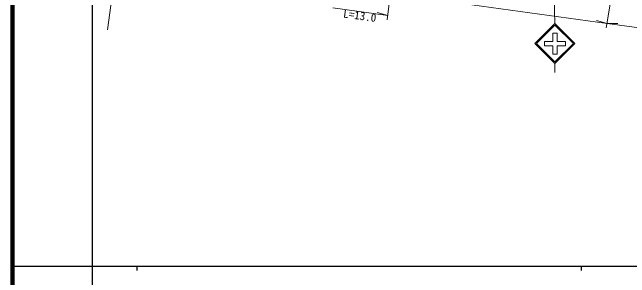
# Model space of a CAD drawing. Units: millimetres, scale not verified. Extents: x 40000 to 680000, y 20000 to 380000.
# Drawn here: x 40000 to 178950, y 202409 to 262179 of the extents above; entities that cross this region are included whole.
import ezdxf
from ezdxf.enums import TextEntityAlignment as Align

# ---------------------------------------------------------------- set-up
doc = ezdxf.new("R2010")
doc.units = ezdxf.units.MM
doc.header["$LTSCALE"] = 1000
doc.linetypes.add('CHAIN', pattern=[18.5, 12, -1.5, 3.5, -1.5])
for name, color, linetype, lineweight in [('M-BMK', 2, 'CHAIN', 13), ('M-STR-HTXT', 7, 'Continuous', 13), ('M-STR-STRC', 7, 'Continuous', 13), ('M-TTL', 2, 'Continuous', 140), ('M-TTL-BAND', 7, 'Continuous', 25)]:
    doc.layers.add(name, color=color, linetype=linetype, lineweight=lineweight)
doc.styles.add('ＭＳ ゴシック', font='')
doc.styles.get('ＭＳ ゴシック').set_extended_font_data('MS Gothic')

msp = doc.modelspace()

# ---------------------------------------------------------------- linework, layer by layer
at = {"layer": 'M-BMK'}
msp.add_line((72496, 343502), (61452, 258247), dxfattribs=at)
at = {"layer": 'M-STR-HTXT'}
for p, q in [((128286, 291745), (124382, 260484)), ((161459, 287505), (162135, 259646)), ((177055, 279472), (173694, 258679)), ((112757, 268158), (173854, 259666)), ((112107, 263200), (124506, 261477)), ((124506, 261477), (122145, 262150)), ((173854, 259666), (171493, 260339)), ((173854, 259666), (176309, 259670)), ((173854, 259666), (217552, 253593))]:
    msp.add_line(p, q, dxfattribs=at)
at = {"layer": 'M-STR-STRC'}
for p, q in [((157635, 255146), (162135, 259646)), ((157988, 255146), (162135, 259292)), ((166635, 255145), (162135, 259646)), ((166281, 255145), (162135, 259292)), ((161636, 257505), (162636, 257505)), ((161636, 257505), (161636, 255645)), ((162636, 257505), (162636, 255645)), ((157635, 255146), (162135, 250645)), ((157988, 255146), (162135, 250999)), ((159775, 255646), (161636, 255645)), ((159775, 255646), (159775, 254646)), ((159775, 254646), (161635, 254645)), ((161635, 254645), (161635, 252785)), ((162135, 250999), (166281, 255145)), ((162135, 250645), (166635, 255145)), ((162635, 254645), (162635, 252785)), ((162635, 254645), (164495, 254645)), ((162636, 255645), (164495, 255645)), ((164495, 255645), (164495, 254645)), ((161635, 252785), (162635, 252785)), ((162135, 250645), (162135, 248646))]:
    msp.add_line(p, q, dxfattribs=at)
msp.add_lwpolyline([(159775, 255646), (161636, 255645), (161636, 257505), (162636, 257505), (162636, 255645), (164495, 255645), (164495, 254645), (162635, 254645), (162635, 252785), (161635, 252785), (161635, 254645), (159775, 254646)], close=True, dxfattribs=at)
at = {"layer": 'M-TTL'}
msp.add_line((40000, 380000), (40000, 20000), dxfattribs=at)
at = {"layer": 'M-TTL-BAND'}
for p, q in [((58000, 370000), (58000, 20000)), ((40000, 205000), (579000, 205000)), ((68000, 205000), (68000, 204000)), ((168000, 205000), (168000, 204000))]:
    msp.add_line(p, q, dxfattribs=at)

# ---------------------------------------------------------------- texts
at = {"layer": 'M-STR-HTXT', "style": 'ＭＳ ゴシック'}
msp.add_text('L=13.0', height=1833, rotation=352.088, dxfattribs=at).set_placement((118340, 262334), align=Align.TOP_CENTER)

doc.saveas('drawing.dxf')
